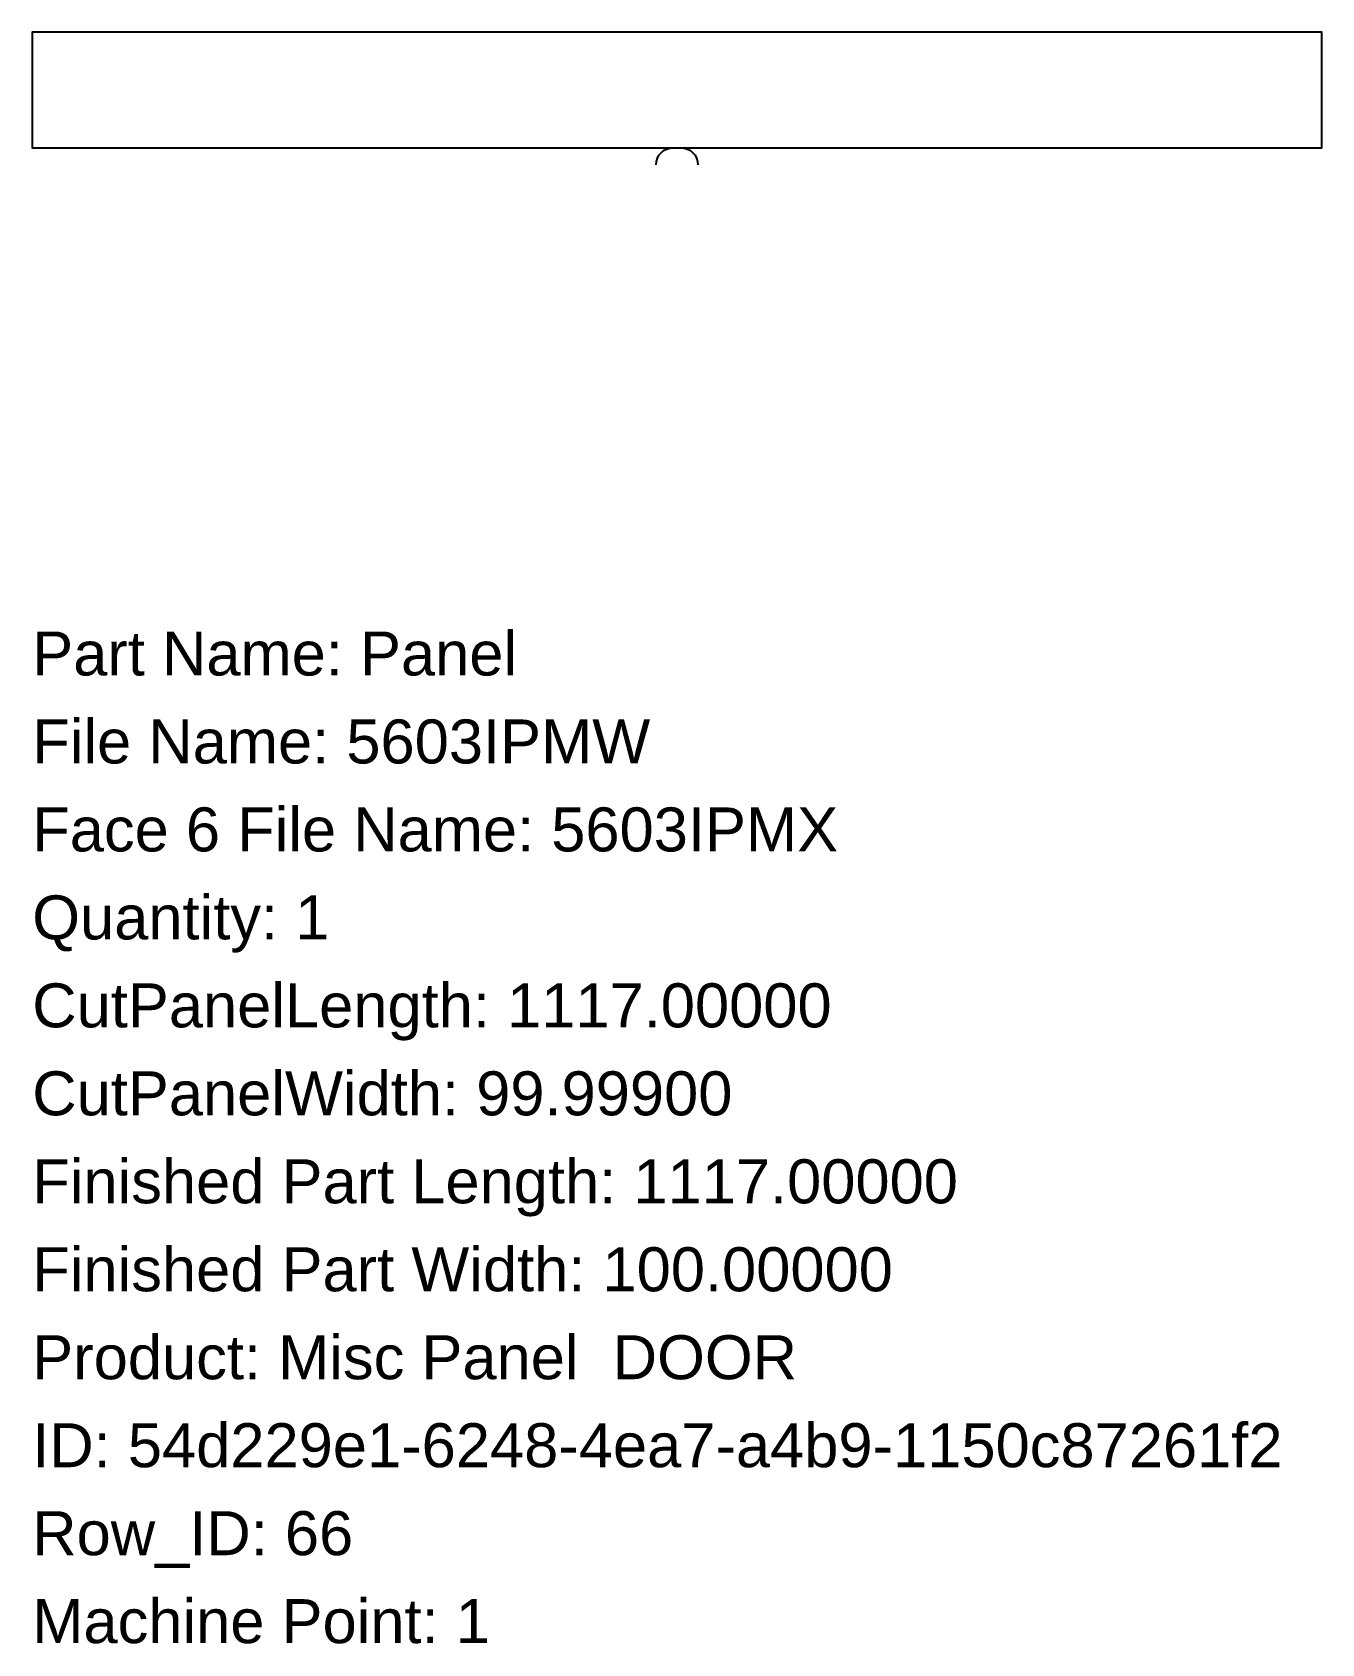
# Model space of a CAD drawing. Header units: inches. Extents: x 0 to 1117, y -1296 to 100.
import ezdxf

# ---------------------------------------------------------------- set-up
doc = ezdxf.new("R2010")
doc.units = ezdxf.units.IN
doc.header["$MEASUREMENT"] = 0
doc.layers.add('BORDER_Z4P0RT1001', color=7, linetype='Continuous')
doc.layers.add('NESTTEXT', color=1, linetype='Continuous')
doc.styles.get("Standard").update_dxf_attribs({"font": 'arial.ttf'})

msp = doc.modelspace()

# ---------------------------------------------------------------- linework, layer by layer
at = {"layer": 'BORDER_Z4P0RT1001', "color": 2}
msp.add_lwpolyline([(540.325, -15, -0.41421356), (555.325, 0), (1117, 0), (1117, 99.999), (0, 99.999), (0, 0), (561.675, 0, -0.41421356), (576.675, -15)], format="xyb", dxfattribs=at)

# ---------------------------------------------------------------- texts
at = {"layer": 'NESTTEXT', "color": 1}
for s, p in [('Part Name: Panel', (0, -457.2)), ('File Name: 5603IPMW', (0, -533.4)), ('Face 6 File Name: 5603IPMX', (0, -609.6)), ('Quantity: 1', (0, -685.8)), ('CutPanelLength: 1117.00000', (0, -762)), ('CutPanelWidth: 99.99900', (0, -838.2)), ('Finished Part Length: 1117.00000', (0, -914.4)), ('Finished Part Width: 100.00000', (0, -990.6)), ('Product: Misc Panel  DOOR', (0, -1066.8)), ('ID: 54d229e1-6248-4ea7-a4b9-1150c87261f2', (0, -1143)), ('Row_ID: 66', (0, -1219.2)), ('Machine Point: 1', (0, -1295.4))]:
    msp.add_text(s, height=38.1, dxfattribs=at).set_placement(p)

doc.saveas('drawing.dxf')
